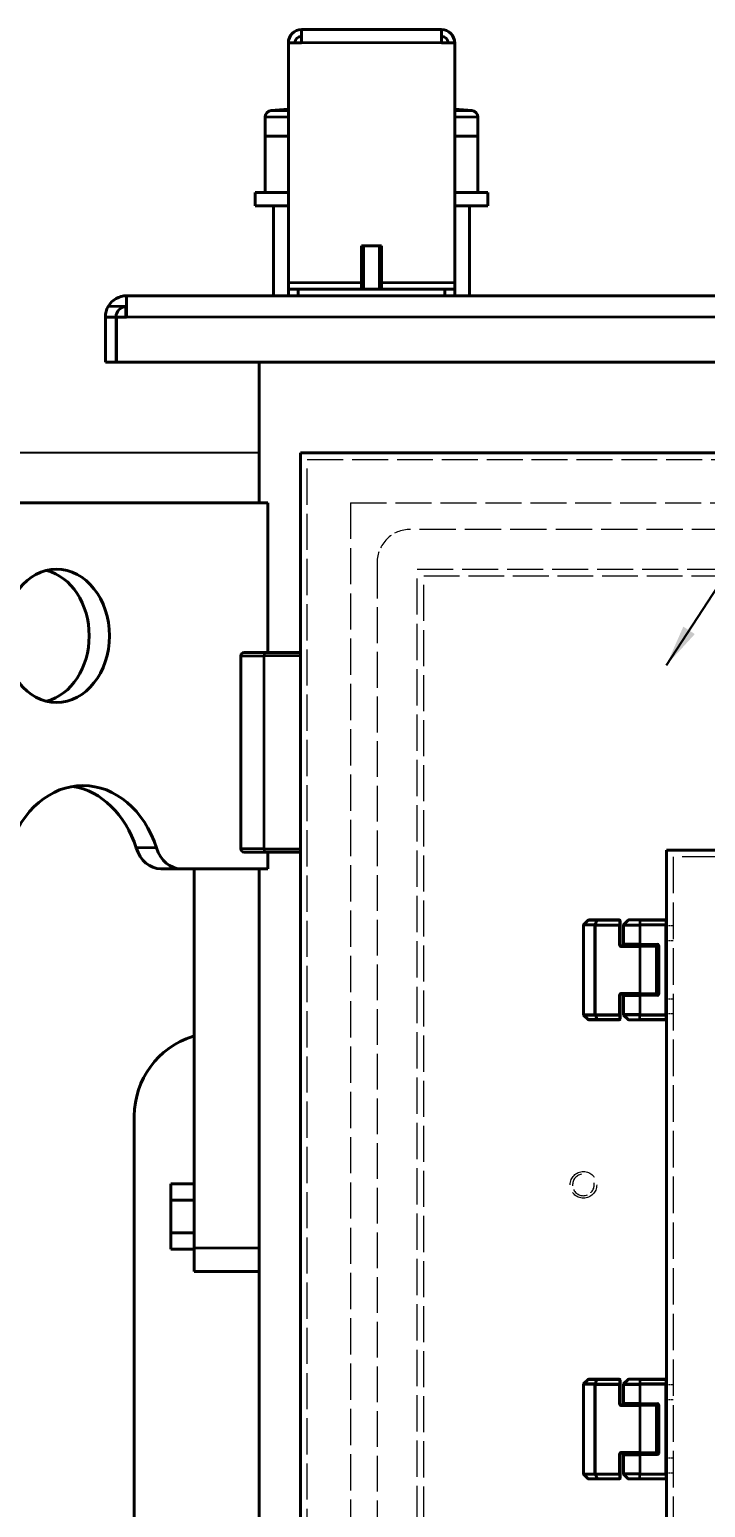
# Model space of a CAD drawing. Header units: millimetres. Extents: x 0 to 5945, y 0 to 4205.
# Drawn here: x 4435.4 to 4638.6, y 1996.8 to 2440.9 of the extents above; entities that cross this region are included whole.
import ezdxf

# ---------------------------------------------------------------- set-up
doc = ezdxf.new("R2010")
doc.units = ezdxf.units.MM
doc.header["$LTSCALE"] = 5
doc.linetypes.add('DASHED', pattern=[0.2067, 0.1654, -0.0413])
for name, color, linetype, lineweight in [('가려진 것(ISO)', 2, 'DASHED', 18), ('가시적인 것(ISO)', 3, 'Continuous', 40), ('가시적인 좁은 것(ISO)', 3, 'Continuous', 35), ('기호(ISO)', 5, 'Continuous', 25), ('치수(ISO)', 2, 'Continuous', 25)]:
    doc.layers.add(name, color=color, linetype=linetype, lineweight=lineweight)
doc.styles.add('치수 텍스트_PSTEK_POSCO', font='isocp.shx')
doc.dimstyles.new('치수_PSTEK_POSCO', dxfattribs={"dimscale": 5, "dimtxt": 3.5, "dimasz": 2.5, "dimexe": 2, "dimexo": 2.5, "dimgap": 1, "dimtad": 1, "dimrnd": 1e-08, "dimdsep": 46, "dimtxsty": '치수 텍스트_PSTEK_POSCO', "dimcen": 0.09, "dimdle": 10, "dimclrd": 7, "dimclre": 7, "dimclrt": 2, "dimadec": 1, "dimazin": 2, "dimtfac": 1, "dimtmove": 0, "dimatfit": 3, "dimfxl": 0, "dimtolj": 1, "dimlwd": -1, "dimlwe": -1, "dimarcsym": 0})
doc.dimstyles.new('치수_PSTEK_POSCO$7', dxfattribs={"dimscale": 5, "dimtxt": 3.5, "dimasz": 2.5, "dimexe": 2, "dimexo": 2.5, "dimgap": 1, "dimtad": 1, "dimrnd": 1e-08, "dimdsep": 46, "dimtxsty": '치수 텍스트_PSTEK_POSCO', "dimcen": 0.09, "dimdle": 10, "dimclrd": 7, "dimclre": 7, "dimclrt": 2, "dimadec": 1, "dimazin": 2, "dimtfac": 1, "dimtmove": 0, "dimatfit": 3, "dimfxl": 0, "dimtolj": 1, "dimlwd": -1, "dimlwe": -1, "dimarcsym": 0})

# ---------------------------------------------------------------- blocks, each defined once
blk = doc.blocks.new('*D54')
at = {"layer": 'Defpoints', "color": 0}
for p in [(4356.32, 2313.72), (4516.87, 2313.72), (4516.87, 1643.72)]:
    blk.add_point(p, dxfattribs=at)
at = {"layer": '치수(ISO)', "color": 7}
for p, q in [((4504.37, 2313.72), (4346.32, 2313.72)), ((4356.32, 1656.22), (4356.32, 2301.22)), ((4504.37, 1643.72), (4346.32, 1643.72))]:
    blk.add_line(p, q, dxfattribs=at)
for points in [[(4354.24, 2301.22), (4358.41, 2301.22), (4356.32, 2313.72)], [(4354.24, 1656.22), (4358.41, 1656.22), (4356.32, 1643.72)]]:
    blk.add_solid(points, dxfattribs=at)
at = {"layer": '치수(ISO)', "color": 2, "insert": (4342.57, 1912.44), "char_height": 17.5, "attachment_point": 4, "rotation": 90, "style": '치수 텍스트_PSTEK_POSCO'}
blk.add_mtext('\\A1;670', dxfattribs=at)

msp = doc.modelspace()

# ---------------------------------------------------------------- linework, layer by layer
at = {"layer": '가려진 것(ISO)', "ltscale": 13.151269}
msp.add_line((4518.874, 1645.721), (4518.874, 2311.721), dxfattribs=at)
at = {"layer": '가려진 것(ISO)', "ltscale": 13.050004}
msp.add_line((4518.874, 2311.721), (5044.874, 2311.721), dxfattribs=at)
at = {"layer": '가려진 것(ISO)', "ltscale": 13.175637}
msp.add_line((4531.874, 2298.721), (4531.874, 1658.721), dxfattribs=at)
at = {"layer": '가려진 것(ISO)', "ltscale": 13.075485}
msp.add_line((4531.874, 2298.721), (5031.874, 2298.721), dxfattribs=at)
at = {"layer": '가려진 것(ISO)', "ltscale": 13.204701}
msp.add_line((5013.874, 2290.721), (4549.874, 2290.721), dxfattribs=at)
at = {"layer": '가려진 것(ISO)', "ltscale": 12.987153}
msp.add_line((4539.874, 2280.721), (4539.874, 1676.721), dxfattribs=at)
at = {"layer": '가려진 것(ISO)', "ltscale": 13.090868}
msp.add_line((4551.874, 2278.721), (5011.874, 2278.721), dxfattribs=at)
at = {"layer": '가려진 것(ISO)', "ltscale": 13.194353}
msp.add_line((4551.874, 1678.721), (4551.874, 2278.721), dxfattribs=at)
at = {"layer": '가려진 것(ISO)', "ltscale": 12.977034}
msp.add_line((4553.874, 2276.721), (5009.874, 2276.721), dxfattribs=at)
at = {"layer": '가려진 것(ISO)', "ltscale": 13.10639}
msp.add_line((4553.874, 1680.721), (4553.874, 2276.721), dxfattribs=at)
at = {"layer": '가려진 것(ISO)', "ltscale": 13.288179}
msp.add_line((4628.874, 2192.321), (4628.874, 1986.321), dxfattribs=at)
at = {"layer": '가려진 것(ISO)', "ltscale": 12.873099}
msp.add_line((4934.874, 2192.321), (4628.874, 2192.321), dxfattribs=at)
at = {"layer": '가려진 것(ISO)', "ltscale": 0.761779}
for p, q in [((4628.874, 2171.571), (4626.874, 2171.571)), ((4628.874, 2167.071), (4626.874, 2167.071)), ((4628.874, 2149.571), (4626.874, 2149.571)), ((4628.874, 2145.071), (4626.874, 2145.071)), ((4628.874, 2033.571), (4626.874, 2033.571)), ((4628.874, 2029.071), (4626.874, 2029.071)), ((4628.874, 2011.571), (4626.874, 2011.571)), ((4628.874, 2007.071), (4626.874, 2007.071))]:
    msp.add_line(p, q, dxfattribs=at)
at = {"layer": '가려진 것(ISO)', "ltscale": 12.159042}
msp.add_circle((4601.874, 2093.721), 4, dxfattribs=at)
at = {"layer": '가려진 것(ISO)', "ltscale": 5.983681}
msp.add_arc((4549.874, 2280.721), 10, 90, 180, dxfattribs=at)
at = {"layer": '가려진 것(ISO)', "ltscale": 5.844857}
msp.add_arc((4601.874, 2093.721), 3.256, 100, 10, dxfattribs=at)
at = {"layer": '가시적인 것(ISO)'}
for p, q in [((4517.174, 2436.921), (4517.174, 2440.921)), ((4517.174, 2440.921), (4559.174, 2440.921)), ((4559.174, 2440.921), (4559.174, 2436.921)), ((4517.174, 2436.921), (4513.174, 2436.921)), ((4513.174, 2364.921), (4513.174, 2436.921)), ((4563.174, 2436.921), (4559.174, 2436.921)), ((4563.174, 2436.921), (4563.174, 2364.921)), ((4506.174, 2408.921), (4506.174, 2414.577)), ((4570.174, 2408.921), (4570.174, 2414.577)), ((4506.174, 2391.921), (4506.174, 2408.921)), ((4506.174, 2408.921), (4512.285, 2408.921)), ((4512.285, 2408.921), (4513.174, 2408.921)), ((4563.174, 2408.921), (4564.062, 2408.921)), ((4564.062, 2408.921), (4570.174, 2408.921)), ((4570.174, 2391.921), (4570.174, 2408.921)), ((4513.174, 2391.921), (4503.174, 2391.921)), ((4503.174, 2387.921), (4503.174, 2391.921)), ((4573.174, 2391.921), (4563.174, 2391.921)), ((4573.174, 2387.921), (4573.174, 2391.921)), ((4503.174, 2387.921), (4513.174, 2387.921)), ((4508.674, 2360.921), (4508.674, 2387.921)), ((4563.174, 2387.921), (4573.174, 2387.921)), ((4567.674, 2360.921), (4567.674, 2387.921)), ((4541.174, 2375.921), (4535.174, 2375.921)), ((4535.174, 2362.921), (4535.174, 2375.921)), ((4541.174, 2362.921), (4541.174, 2375.921)), ((4513.174, 2362.921), (4513.174, 2364.921)), ((4516.174, 2362.921), (4513.174, 2362.921)), ((4513.174, 2362.921), (4513.174, 2360.921)), ((4516.174, 2360.921), (4516.174, 2362.921)), ((4516.174, 2362.921), (4560.174, 2362.921)), ((4563.174, 2362.921), (4560.174, 2362.921)), ((4560.174, 2362.921), (4560.174, 2360.921)), ((4563.174, 2362.921), (4563.174, 2364.921)), ((4563.174, 2360.921), (4563.174, 2362.921)), ((4464.574, 2360.921), (5099.174, 2360.921)), ((4464.574, 2360.921), (4464.574, 2357.721)), ((4461.374, 2354.521), (4458.174, 2354.521)), ((4458.174, 2354.521), (4458.174, 2340.921)), ((4461.374, 2340.921), (4461.374, 2354.521)), ((4464.574, 2354.521), (4461.474, 2354.521)), ((4461.474, 2354.521), (4461.474, 2340.921)), ((4464.374, 2357.721), (4464.374, 2354.521)), ((4464.374, 2357.721), (4464.574, 2357.721)), ((4464.574, 2357.721), (4464.574, 2354.521)), ((4458.174, 2340.921), (4461.374, 2340.921)), ((5102.274, 2340.921), (4461.474, 2340.921)), ((4504.374, 2298.721), (4504.374, 2340.921)), ((4516.874, 1643.721), (4516.874, 2313.721)), ((4516.874, 2313.721), (5046.874, 2313.721)), ((4507.048, 2298.721), (4423.647, 2298.721)), ((4507.048, 2253.721), (4507.048, 2298.721)), ((4498.874, 2194.721), (4498.874, 2252.721)), ((4499.874, 2253.721), (4505.874, 2253.721)), ((4505.874, 2253.721), (4516.874, 2253.721)), ((4936.874, 2194.321), (4626.874, 2194.321)), ((4626.874, 2194.321), (4626.874, 1984.321)), ((4505.874, 2193.721), (4499.874, 2193.721)), ((4516.874, 2193.721), (4505.874, 2193.721)), ((4507.048, 2188.721), (4507.048, 2193.721)), ((4474.826, 2188.721), (4480.901, 2188.721)), ((4480.901, 2188.721), (4507.048, 2188.721)), ((4484.874, 2074.721), (4484.874, 2188.721)), ((4504.374, 1797.721), (4504.374, 2188.721)), ((4601.932, 2171.88), (4603.315, 2173.263)), ((4603.457, 2173.321), (4606.03, 2173.321)), ((4606.03, 2173.321), (4612.674, 2173.321)), ((4612.874, 2173.121), (4612.874, 2171.738)), ((4615.315, 2173.263), (4613.932, 2171.88)), ((4618.874, 2173.321), (4615.457, 2173.321)), ((4618.874, 2173.321), (4626.674, 2173.321)), ((4601.874, 2144.904), (4601.874, 2171.738)), ((4612.874, 2165.771), (4612.874, 2171.738)), ((4613.874, 2171.738), (4613.874, 2166.021)), ((4613.074, 2165.571), (4618.874, 2165.571)), ((4618.874, 2165.821), (4614.074, 2165.821)), ((4618.874, 2165.821), (4624.174, 2165.821)), ((4623.674, 2165.571), (4618.874, 2165.571)), ((4623.874, 2165.371), (4623.874, 2151.271)), ((4624.374, 2165.621), (4624.374, 2151.021)), ((4612.874, 2144.904), (4612.874, 2150.871)), ((4618.874, 2151.071), (4613.074, 2151.071)), ((4613.874, 2150.621), (4613.874, 2144.904)), ((4614.074, 2150.821), (4618.874, 2150.821)), ((4618.874, 2151.071), (4623.674, 2151.071)), ((4624.174, 2150.821), (4618.874, 2150.821)), ((4601.932, 2144.763), (4603.315, 2143.38)), ((4606.03, 2143.321), (4603.457, 2143.321)), ((4612.674, 2143.321), (4606.03, 2143.321)), ((4612.874, 2144.904), (4612.874, 2143.521)), ((4615.315, 2143.38), (4613.932, 2144.763)), ((4615.457, 2143.321), (4618.874, 2143.321)), ((4626.674, 2143.321), (4618.874, 2143.321)), ((4484.874, 2138.455), (4484.356, 2138.291)), ((4466.874, 2114.449), (4466.874, 1442.721)), ((4484.874, 2094.036), (4477.874, 2094.036)), ((4477.874, 2089.129), (4477.874, 2094.036)), ((4484.874, 2089.129), (4477.874, 2089.129)), ((4477.874, 2079.314), (4477.874, 2089.129)), ((4484.874, 2079.314), (4477.874, 2079.314)), ((4477.874, 2074.406), (4477.874, 2079.314)), ((4484.874, 2074.406), (4477.874, 2074.406)), ((4484.874, 2067.721), (4484.874, 2074.721)), ((4484.874, 2067.721), (4504.374, 2067.721)), ((4601.932, 2033.88), (4603.315, 2035.263)), ((4603.457, 2035.321), (4606.03, 2035.321)), ((4606.03, 2035.321), (4612.674, 2035.321)), ((4612.874, 2035.121), (4612.874, 2033.738)), ((4615.315, 2035.263), (4613.932, 2033.88)), ((4618.874, 2035.321), (4615.457, 2035.321)), ((4618.874, 2035.321), (4626.674, 2035.321)), ((4601.874, 2006.904), (4601.874, 2033.738)), ((4612.874, 2027.771), (4612.874, 2033.738)), ((4613.874, 2033.738), (4613.874, 2028.021)), ((4613.074, 2027.571), (4618.874, 2027.571)), ((4618.874, 2027.821), (4614.074, 2027.821)), ((4618.874, 2027.821), (4624.174, 2027.821)), ((4623.674, 2027.571), (4618.874, 2027.571)), ((4623.874, 2027.371), (4623.874, 2013.271)), ((4624.374, 2027.621), (4624.374, 2013.021)), ((4612.874, 2006.904), (4612.874, 2012.871)), ((4618.874, 2013.071), (4613.074, 2013.071)), ((4613.874, 2012.621), (4613.874, 2006.904)), ((4614.074, 2012.821), (4618.874, 2012.821)), ((4618.874, 2013.071), (4623.674, 2013.071)), ((4624.174, 2012.821), (4618.874, 2012.821)), ((4601.932, 2006.763), (4603.315, 2005.38)), ((4606.03, 2005.321), (4603.457, 2005.321)), ((4612.674, 2005.321), (4606.03, 2005.321)), ((4612.874, 2006.904), (4612.874, 2005.521)), ((4615.315, 2005.38), (4613.932, 2006.763)), ((4615.457, 2005.321), (4618.874, 2005.321)), ((4626.674, 2005.321), (4618.874, 2005.321))]:
    msp.add_line(p, q, dxfattribs=at)
for centre, radius, start, end in [((4517.174, 2436.921), 4, 90, 180), ((4517.174, 2436.921), 2, 90, 180), ((4559.174, 2436.921), 4, 0, 90), ((4559.174, 2436.921), 2, 0, 90), ((4508.174, 2414.577), 2, 95.13004, 180), ((4538.174, 2080.412), 337.509, 94.24791, 95.13004), ((4538.174, 2080.412), 337.509, 84.86996, 85.75209), ((4568.174, 2414.577), 2, 0, 84.86996), ((4464.574, 2354.521), 6.4, 90, 150), ((4464.574, 2354.521), 6.4, 150, 180), ((4464.574, 2354.521), 3.2, 93.58332, 180), ((4499.874, 2252.721), 1, 90, 180), ((4499.874, 2194.721), 1, 180, 270), ((4603.457, 2173.121), 0.2, 90, 135), ((4612.674, 2173.121), 0.2, 0, 90), ((4615.457, 2173.121), 0.2, 90, 135.00001), ((4626.674, 2173.121), 0.2, 0, 90), ((4602.074, 2171.738), 0.2, 135, 180), ((4614.074, 2171.738), 0.2, 135.00001, 180), ((4613.074, 2165.771), 0.2, 180, 270), ((4614.074, 2166.021), 0.2, 180, 270), ((4623.674, 2165.371), 0.2, 0, 90), ((4624.174, 2165.621), 0.2, 0, 90), ((4613.074, 2150.871), 0.2, 90, 180), ((4614.074, 2150.621), 0.2, 90, 180), ((4623.674, 2151.271), 0.2, 270, 0), ((4624.174, 2151.021), 0.2, 270, 0), ((4602.074, 2144.904), 0.2, 180, 225), ((4603.457, 2143.521), 0.2, 225, 270), ((4612.674, 2143.521), 0.2, 270, 0), ((4614.074, 2144.904), 0.2, 180, 224.99999), ((4615.457, 2143.521), 0.2, 224.99999, 270), ((4626.674, 2143.521), 0.2, 270, 0), ((4491.874, 2114.449), 25, 107.5, 180), ((4603.457, 2035.121), 0.2, 90, 135), ((4612.674, 2035.121), 0.2, 0, 90), ((4615.457, 2035.121), 0.2, 90, 135.00001), ((4626.674, 2035.121), 0.2, 0, 90), ((4602.074, 2033.738), 0.2, 135, 180), ((4614.074, 2033.738), 0.2, 135.00001, 180), ((4613.074, 2027.771), 0.2, 180, 270), ((4614.074, 2028.021), 0.2, 180, 270), ((4623.674, 2027.371), 0.2, 0, 90), ((4624.174, 2027.621), 0.2, 0, 90), ((4613.074, 2012.871), 0.2, 90, 180), ((4614.074, 2012.621), 0.2, 90, 180), ((4623.674, 2013.271), 0.2, 270, 0), ((4624.174, 2013.021), 0.2, 270, 0), ((4602.074, 2006.904), 0.2, 180, 225), ((4603.457, 2005.521), 0.2, 225, 270), ((4612.674, 2005.521), 0.2, 270, 0), ((4614.074, 2006.904), 0.2, 180, 224.99999), ((4615.457, 2005.521), 0.2, 224.99999, 270), ((4626.674, 2005.521), 0.2, 270, 0)]:
    msp.add_arc(centre, radius, start, end, dxfattribs=at)
msp.add_ellipse((4443.504, 2258.721), major_axis=(0, 20), ratio=0.7943003, dxfattribs=at)
for centre, major_axis, start_param, end_param in [((4437.429, 2258.721), (0, -20), 0.1923988, 2.9491938), ((4451.447, 2183.721), (0, 30), 5.0967858, 7.4695849), ((4445.372, 2183.721), (0, 30), 5.0967858, 6.1553615), ((4474.826, 2198.721), (0, -10), 5.0967858, 6.2831853), ((4480.901, 2198.721), (0, -10), 5.0967858, 6.2831853)]:
    msp.add_ellipse(centre, major_axis=major_axis, ratio=0.7943003, start_param=start_param, end_param=end_param, dxfattribs=at)
at = {"layer": '가시적인 좁은 것(ISO)'}
for p, q in [((4559.174, 2436.921), (4517.174, 2436.921)), ((4507.995, 2416.569), (4513.174, 2416.569)), ((4563.174, 2416.569), (4568.353, 2416.569)), ((4513.174, 2414.577), (4506.174, 2414.577)), ((4570.174, 2414.577), (4563.174, 2414.577)), ((4535.773, 2375.921), (4535.773, 2362.921)), ((4535.773, 2375.921), (4535.773, 2362.921)), ((4540.575, 2362.921), (4540.575, 2375.921)), ((4540.575, 2362.921), (4540.575, 2375.921)), ((4513.174, 2364.921), (4535.174, 2364.921)), ((4541.174, 2364.921), (4563.174, 2364.921)), ((4464.374, 2357.721), (4459.031, 2357.721)), ((5099.174, 2354.521), (4464.574, 2354.521)), ((4498.874, 2252.721), (4505.874, 2252.721)), ((4505.874, 2253.721), (4505.874, 2252.721)), ((4516.874, 2252.721), (4505.874, 2252.721)), ((4505.874, 2194.721), (4505.874, 2252.721)), ((4473.537, 2194.971), (4467.462, 2194.971)), ((4505.874, 2194.721), (4498.874, 2194.721)), ((4505.874, 2194.721), (4505.874, 2193.721)), ((4505.874, 2194.721), (4516.874, 2194.721)), ((4601.974, 2171.88), (4603.357, 2173.263)), ((4603.357, 2173.263), (4605.93, 2173.263)), ((4605.357, 2171.88), (4605.93, 2173.263)), ((4605.457, 2171.88), (4606.03, 2173.263)), ((4606.03, 2173.321), (4606.03, 2173.263)), ((4606.03, 2173.263), (4612.674, 2173.263)), ((4612.674, 2173.263), (4612.674, 2173.321)), ((4612.674, 2173.263), (4612.674, 2171.88)), ((4618.874, 2173.263), (4615.315, 2173.263)), ((4618.874, 2173.263), (4618.874, 2173.321)), ((4618.874, 2173.263), (4626.674, 2173.263)), ((4618.874, 2173.263), (4618.874, 2171.88)), ((4626.674, 2173.263), (4626.674, 2173.321)), ((4626.674, 2173.263), (4626.674, 2171.88)), ((4601.874, 2171.738), (4601.932, 2171.738)), ((4605.315, 2171.738), (4601.932, 2171.738)), ((4601.932, 2144.904), (4601.932, 2171.738)), ((4605.357, 2171.88), (4601.974, 2171.88)), ((4605.315, 2171.738), (4605.457, 2171.738)), ((4605.315, 2144.904), (4605.315, 2171.738)), ((4605.457, 2171.88), (4612.674, 2171.88)), ((4605.457, 2171.738), (4605.457, 2171.88)), ((4605.457, 2171.738), (4612.674, 2171.738)), ((4605.457, 2144.904), (4605.457, 2171.738)), ((4612.674, 2171.738), (4612.674, 2171.88)), ((4612.674, 2165.771), (4612.674, 2171.738)), ((4612.874, 2171.738), (4612.674, 2171.738)), ((4613.874, 2171.738), (4618.874, 2171.738)), ((4613.932, 2171.88), (4618.874, 2171.88)), ((4626.674, 2171.88), (4618.874, 2171.88)), ((4618.874, 2171.88), (4618.874, 2171.738)), ((4626.674, 2171.738), (4618.874, 2171.738)), ((4618.874, 2171.738), (4618.874, 2166.021)), ((4626.674, 2171.738), (4626.674, 2171.88)), ((4626.674, 2144.904), (4626.674, 2171.738)), ((4626.874, 2171.738), (4626.674, 2171.738)), ((4612.674, 2165.771), (4612.874, 2165.771)), ((4613.074, 2165.571), (4613.074, 2165.371)), ((4613.074, 2165.371), (4618.874, 2165.371)), ((4618.874, 2166.021), (4613.874, 2166.021)), ((4618.874, 2166.021), (4624.174, 2166.021)), ((4618.874, 2165.821), (4618.874, 2166.021)), ((4618.874, 2165.371), (4618.874, 2165.571)), ((4618.874, 2165.371), (4618.874, 2151.271)), ((4623.874, 2165.371), (4618.874, 2165.371)), ((4624.174, 2165.821), (4624.174, 2166.021)), ((4624.574, 2165.621), (4624.374, 2165.621)), ((4624.574, 2165.621), (4624.574, 2151.021)), ((4612.674, 2144.904), (4612.674, 2150.871)), ((4612.874, 2150.871), (4612.674, 2150.871)), ((4618.874, 2151.271), (4613.074, 2151.271)), ((4613.074, 2151.271), (4613.074, 2151.071)), ((4613.874, 2150.621), (4618.874, 2150.621)), ((4618.874, 2151.271), (4623.874, 2151.271)), ((4618.874, 2151.271), (4618.874, 2151.071)), ((4618.874, 2150.821), (4618.874, 2150.621)), ((4624.174, 2150.621), (4618.874, 2150.621)), ((4618.874, 2150.621), (4618.874, 2144.904)), ((4624.174, 2150.621), (4624.174, 2150.821)), ((4624.374, 2151.021), (4624.574, 2151.021)), ((4601.932, 2144.904), (4601.874, 2144.904)), ((4601.932, 2144.904), (4605.315, 2144.904)), ((4601.974, 2144.763), (4605.357, 2144.763)), ((4601.974, 2144.763), (4603.357, 2143.38)), ((4605.93, 2143.38), (4603.357, 2143.38)), ((4605.457, 2144.904), (4605.315, 2144.904)), ((4605.357, 2144.763), (4605.93, 2143.38)), ((4605.457, 2144.904), (4612.674, 2144.904)), ((4605.457, 2144.763), (4605.457, 2144.904)), ((4605.457, 2144.763), (4612.674, 2144.763)), ((4605.457, 2144.763), (4606.03, 2143.38)), ((4612.674, 2143.38), (4606.03, 2143.38)), ((4606.03, 2143.38), (4606.03, 2143.321)), ((4612.674, 2144.904), (4612.874, 2144.904)), ((4612.674, 2144.763), (4612.674, 2144.904)), ((4612.674, 2144.763), (4612.674, 2143.38)), ((4612.674, 2143.321), (4612.674, 2143.38)), ((4618.874, 2144.904), (4613.874, 2144.904)), ((4618.874, 2144.763), (4613.932, 2144.763)), ((4615.315, 2143.38), (4618.874, 2143.38)), ((4618.874, 2144.904), (4626.674, 2144.904)), ((4618.874, 2144.763), (4618.874, 2144.904)), ((4618.874, 2144.763), (4626.674, 2144.763)), ((4618.874, 2143.38), (4618.874, 2144.763)), ((4626.674, 2143.38), (4618.874, 2143.38)), ((4618.874, 2143.38), (4618.874, 2143.321)), ((4626.674, 2144.763), (4626.674, 2144.904)), ((4626.674, 2144.904), (4626.874, 2144.904)), ((4626.674, 2144.763), (4626.674, 2143.38)), ((4626.674, 2143.321), (4626.674, 2143.38)), ((4504.374, 2074.721), (4484.874, 2074.721)), ((4601.974, 2033.88), (4603.357, 2035.263)), ((4603.357, 2035.263), (4605.93, 2035.263)), ((4605.357, 2033.88), (4605.93, 2035.263)), ((4605.457, 2033.88), (4606.03, 2035.263)), ((4606.03, 2035.321), (4606.03, 2035.263)), ((4606.03, 2035.263), (4612.674, 2035.263)), ((4612.674, 2035.263), (4612.674, 2035.321)), ((4612.674, 2035.263), (4612.674, 2033.88)), ((4618.874, 2035.263), (4615.315, 2035.263)), ((4618.874, 2035.263), (4618.874, 2035.321)), ((4618.874, 2035.263), (4626.674, 2035.263)), ((4618.874, 2035.263), (4618.874, 2033.88)), ((4626.674, 2035.263), (4626.674, 2035.321)), ((4626.674, 2035.263), (4626.674, 2033.88)), ((4601.874, 2033.738), (4601.932, 2033.738)), ((4605.315, 2033.738), (4601.932, 2033.738)), ((4601.932, 2006.904), (4601.932, 2033.738)), ((4605.357, 2033.88), (4601.974, 2033.88)), ((4605.315, 2033.738), (4605.457, 2033.738)), ((4605.315, 2006.904), (4605.315, 2033.738)), ((4605.457, 2033.88), (4612.674, 2033.88)), ((4605.457, 2033.738), (4605.457, 2033.88)), ((4605.457, 2033.738), (4612.674, 2033.738)), ((4605.457, 2006.904), (4605.457, 2033.738)), ((4612.674, 2033.738), (4612.674, 2033.88)), ((4612.674, 2027.771), (4612.674, 2033.738)), ((4612.874, 2033.738), (4612.674, 2033.738)), ((4613.874, 2033.738), (4618.874, 2033.738)), ((4613.932, 2033.88), (4618.874, 2033.88)), ((4626.674, 2033.88), (4618.874, 2033.88)), ((4618.874, 2033.88), (4618.874, 2033.738)), ((4626.674, 2033.738), (4618.874, 2033.738)), ((4618.874, 2033.738), (4618.874, 2028.021)), ((4626.674, 2033.738), (4626.674, 2033.88)), ((4626.674, 2006.904), (4626.674, 2033.738)), ((4626.874, 2033.738), (4626.674, 2033.738)), ((4612.674, 2027.771), (4612.874, 2027.771)), ((4613.074, 2027.571), (4613.074, 2027.371)), ((4613.074, 2027.371), (4618.874, 2027.371)), ((4618.874, 2028.021), (4613.874, 2028.021)), ((4618.874, 2028.021), (4624.174, 2028.021)), ((4618.874, 2027.821), (4618.874, 2028.021)), ((4618.874, 2027.371), (4618.874, 2027.571)), ((4618.874, 2027.371), (4618.874, 2013.271)), ((4623.874, 2027.371), (4618.874, 2027.371)), ((4624.174, 2027.821), (4624.174, 2028.021)), ((4624.574, 2027.621), (4624.374, 2027.621)), ((4624.574, 2027.621), (4624.574, 2013.021)), ((4612.674, 2006.904), (4612.674, 2012.871)), ((4612.874, 2012.871), (4612.674, 2012.871)), ((4618.874, 2013.271), (4613.074, 2013.271)), ((4613.074, 2013.271), (4613.074, 2013.071)), ((4613.874, 2012.621), (4618.874, 2012.621)), ((4618.874, 2013.271), (4623.874, 2013.271)), ((4618.874, 2013.271), (4618.874, 2013.071)), ((4618.874, 2012.821), (4618.874, 2012.621)), ((4624.174, 2012.621), (4618.874, 2012.621)), ((4618.874, 2012.621), (4618.874, 2006.904)), ((4624.174, 2012.621), (4624.174, 2012.821)), ((4624.374, 2013.021), (4624.574, 2013.021)), ((4601.932, 2006.904), (4601.874, 2006.904)), ((4601.932, 2006.904), (4605.315, 2006.904)), ((4601.974, 2006.763), (4605.357, 2006.763)), ((4601.974, 2006.763), (4603.357, 2005.38)), ((4605.93, 2005.38), (4603.357, 2005.38)), ((4605.457, 2006.904), (4605.315, 2006.904)), ((4605.357, 2006.763), (4605.93, 2005.38)), ((4605.457, 2006.904), (4612.674, 2006.904)), ((4605.457, 2006.763), (4605.457, 2006.904)), ((4605.457, 2006.763), (4612.674, 2006.763)), ((4605.457, 2006.763), (4606.03, 2005.38)), ((4612.674, 2005.38), (4606.03, 2005.38)), ((4606.03, 2005.38), (4606.03, 2005.321)), ((4612.674, 2006.904), (4612.874, 2006.904)), ((4612.674, 2006.763), (4612.674, 2006.904)), ((4612.674, 2006.763), (4612.674, 2005.38)), ((4612.674, 2005.321), (4612.674, 2005.38)), ((4618.874, 2006.904), (4613.874, 2006.904)), ((4618.874, 2006.763), (4613.932, 2006.763)), ((4615.315, 2005.38), (4618.874, 2005.38)), ((4618.874, 2006.904), (4626.674, 2006.904)), ((4618.874, 2006.763), (4618.874, 2006.904)), ((4618.874, 2006.763), (4626.674, 2006.763)), ((4618.874, 2005.38), (4618.874, 2006.763)), ((4626.674, 2005.38), (4618.874, 2005.38)), ((4618.874, 2005.38), (4618.874, 2005.321)), ((4626.674, 2006.763), (4626.674, 2006.904)), ((4626.674, 2006.904), (4626.874, 2006.904)), ((4626.674, 2006.763), (4626.674, 2005.38)), ((4626.674, 2005.321), (4626.674, 2005.38))]:
    msp.add_line(p, q, dxfattribs=at)
for centre, start, end in [((4613.074, 2165.771), 180, 270), ((4624.174, 2165.621), 0, 90), ((4613.074, 2150.871), 90, 180), ((4624.174, 2151.021), 270, 0), ((4613.074, 2027.771), 180, 270), ((4624.174, 2027.621), 0, 90), ((4613.074, 2012.871), 90, 180), ((4624.174, 2013.021), 270, 0)]:
    msp.add_arc(centre, 0.4, start, end, dxfattribs=at)
for centre, major_axis, ratio, start_param, end_param in [((4603.457, 2173.121), (-0.141, 0.141), 0.2810846, 5.7351569, 6.2831853), ((4603.457, 2173.121), (0, 0.2), 0.7071068, 0, 0.7853982), ((4606.03, 2173.121), (0, 0.2), 0.7071068, 0, 0.7853982), ((4606.03, 2173.121), (0.185, -0.077), 0.6785983, 1.8448105, 2.3928389), ((4612.674, 2173.121), (0.2, 0), 0.7071068, 0, 1.5707963), ((4626.674, 2173.121), (0.2, 0), 0.7071068, 0, 1.5707963), ((4602.074, 2171.738), (-0.141, 0.141), 0.2810846, 5.7351569, 6.2831853), ((4602.074, 2171.738), (0, -0.2), 0.7071068, 3.9269908, 4.712389), ((4605.457, 2171.738), (0, 0.2), 0.7071068, 0.7853982, 1.5707963), ((4605.457, 2171.738), (0.185, -0.077), 0.6785983, 1.8448105, 2.3928389), ((4612.674, 2171.738), (0.2, 0), 0.7071068, 0, 1.5707963), ((4626.674, 2171.738), (0.2, 0), 0.7071068, 0, 1.5707963), ((4602.074, 2144.904), (0, -0.2), 0.7071068, 4.712389, 5.4977871), ((4602.074, 2144.904), (-0.141, -0.141), 0.2810846, 0, 0.5480284), ((4603.457, 2143.521), (-0.141, -0.141), 0.2810846, 0, 0.5480284), ((4603.457, 2143.521), (0, -0.2), 0.7071068, 5.4977871, 6.2831853), ((4605.457, 2144.904), (0, 0.2), 0.7071068, 1.5707963, 2.3561945), ((4605.457, 2144.904), (-0.185, -0.077), 0.6785983, 0.7487537, 1.2967821), ((4606.03, 2143.521), (-0.185, -0.077), 0.6785983, 0.7487537, 1.2967821), ((4606.03, 2143.521), (0, -0.2), 0.7071068, 5.4977871, 6.2831853), ((4612.674, 2144.904), (0.2, 0), 0.7071068, 4.712389, 6.2831853), ((4612.674, 2143.521), (0.2, 0), 0.7071068, 4.712389, 6.2831853), ((4626.674, 2144.904), (0.2, 0), 0.7071068, 4.712389, 6.2831853), ((4626.674, 2143.521), (0.2, 0), 0.7071068, 4.712389, 6.2831853), ((4603.457, 2035.121), (-0.141, 0.141), 0.2810846, 5.7351569, 6.2831853), ((4603.457, 2035.121), (0, 0.2), 0.7071068, 0, 0.7853982), ((4606.03, 2035.121), (0, 0.2), 0.7071068, 0, 0.7853982), ((4606.03, 2035.121), (0.185, -0.077), 0.6785983, 1.8448105, 2.3928389), ((4612.674, 2035.121), (0.2, 0), 0.7071068, 0, 1.5707963), ((4626.674, 2035.121), (0.2, 0), 0.7071068, 0, 1.5707963), ((4602.074, 2033.738), (-0.141, 0.141), 0.2810846, 5.7351569, 6.2831853), ((4602.074, 2033.738), (0, -0.2), 0.7071068, 3.9269908, 4.712389), ((4605.457, 2033.738), (0, 0.2), 0.7071068, 0.7853982, 1.5707963), ((4605.457, 2033.738), (0.185, -0.077), 0.6785983, 1.8448105, 2.3928389), ((4612.674, 2033.738), (0.2, 0), 0.7071068, 0, 1.5707963), ((4626.674, 2033.738), (0.2, 0), 0.7071068, 0, 1.5707963), ((4602.074, 2006.904), (0, -0.2), 0.7071068, 4.712389, 5.4977871), ((4602.074, 2006.904), (-0.141, -0.141), 0.2810846, 0, 0.5480284), ((4603.457, 2005.521), (-0.141, -0.141), 0.2810846, 0, 0.5480284), ((4603.457, 2005.521), (0, -0.2), 0.7071068, 5.4977871, 6.2831853), ((4605.457, 2006.904), (0, 0.2), 0.7071068, 1.5707963, 2.3561945), ((4605.457, 2006.904), (-0.185, -0.077), 0.6785983, 0.7487537, 1.2967821), ((4606.03, 2005.521), (-0.185, -0.077), 0.6785983, 0.7487537, 1.2967821), ((4606.03, 2005.521), (0, -0.2), 0.7071068, 5.4977871, 6.2831853), ((4612.674, 2006.904), (0.2, 0), 0.7071068, 4.712389, 6.2831853), ((4612.674, 2005.521), (0.2, 0), 0.7071068, 4.712389, 6.2831853), ((4626.674, 2006.904), (0.2, 0), 0.7071068, 4.712389, 6.2831853), ((4626.674, 2005.521), (0.2, 0), 0.7071068, 4.712389, 6.2831853)]:
    msp.add_ellipse(centre, major_axis=major_axis, ratio=ratio, start_param=start_param, end_param=end_param, dxfattribs=at)

# ---------------------------------------------------------------- dimensions: what is measured, and where the dimension line sits
at = {"layer": '치수(ISO)', "color": 7}
dim = msp.add_linear_dim(base=(4356.324, 2313.721), p1=(4516.874, 1643.721), p2=(4516.874, 2313.721), angle=270, dimstyle='치수_PSTEK_POSCO', override={"dimdec": 2, "dimtp": 0, "dimtm": 0, "dimtdec": 2, "dimtofl": 0, "dimatfit": 1}, dxfattribs=at)
dim.commit()
dim.dimension.update_dxf_attribs({"geometry": '*D54', "text_midpoint": (4356.324, 1928.721), "dimtype": 160})

# ---------------------------------------------------------------- leaders
at = {"layer": '기호(ISO)', "color": 7, "annotation_type": 0, "has_hookline": 1, "hookline_direction": 0, "text_width": 516.037}
msp.add_leader([(4626.803, 2249.891), (4740.106, 2423.655), (4752.606, 2423.655)], dimstyle='치수_PSTEK_POSCO$7', override={"dimtad": 0}, dxfattribs=at)

doc.saveas('drawing.dxf')
